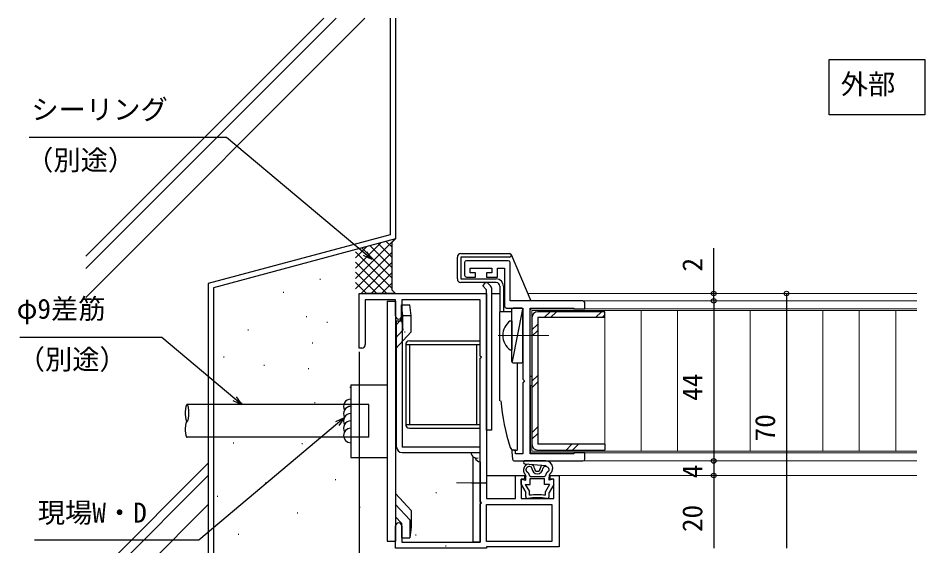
# Model space of a CAD drawing. Units: millimetres, scale not verified. Extents: x -438 to 438, y -339 to 336.
# Drawn here: x -97.8 to 151.5, y -130.3 to 14.7 of the extents above; entities that cross this region are included whole.
import ezdxf
from ezdxf.enums import TextEntityAlignment as Align

# ---------------------------------------------------------------- set-up
doc = ezdxf.new("R2010")
doc.units = ezdxf.units.MM
doc.header["$LTSCALE"] = 2
for name, color, linetype in [('0-1_USER1', 3, 'Continuous'), ('0-2_YKK_11', 7, 'Continuous'), ('0-4_YKK_13', 4, 'Continuous'), ('0-6_YKK_D', 6, 'Continuous'), ('0-8_YSS_K', 3, 'Continuous'), ('0-9_YSS_KE', 3, 'Continuous')]:
    doc.layers.add(name, color=color, linetype=linetype)
doc.layers.add('0-3_YKK_12', color=2, linetype='Continuous', lineweight=18)
doc.styles.add('ＭＳ ゴシック', font='')
doc.styles.get('ＭＳ ゴシック').set_extended_font_data('MS Gothic')

msp = doc.modelspace()

# ---------------------------------------------------------------- linework, layer by layer
at = {"layer": '0-1_USER1'}
msp.add_lwpolyline([(125.224, 3.307), (151.503, 3.307), (151.503, -11.886), (125.224, -11.886)], close=True, dxfattribs=at)
at = {"layer": '0-2_YKK_11'}
for p, q in [((36.989, -52.007), (25.489, -52.007)), ((24.989, -52.507), (24.989, -56.007)), ((38.501, -104.007), (39.389, -104.007)), ((38.65, -107.007), (57.489, -107.007)), ((29.289, -107.207), (29.289, -129.307))]:
    msp.add_line(p, q, dxfattribs=at)
for points in [[(25.489, -56.507), (27.989, -56.507), (27.989, -55.307), (26.489, -55.307), (26.489, -54.007), (32.489, -54.007), (32.489, -55.307), (30.989, -55.307), (30.989, -56.507), (33.989, -56.507), (33.989, -54.007), (35.989, -54.007), (35.989, -64.507)], [(57.489, -63.007), (37.489, -63.007), (37.489, -52.507)], [(-3.311, -76.007), (-4.011, -76.007), (-4.011, -61.007), (30.989, -61.007), (30.989, -117.307), (38.989, -117.307), (38.989, -111.007), (41.489, -111.007), (41.489, -112.007), (40.489, -112.007), (40.489, -117.307), (49.489, -117.307), (49.489, -112.007), (48.489, -112.007), (48.489, -111.007), (50.989, -111.007), (50.989, -130.607), (30.989, -130.607), (30.989, -131.007), (5.989, -131.007), (5.989, -124.857)], [(5.989, -67.157), (5.989, -62.707), (-2.311, -62.707), (-2.311, -75.007)], [(7.689, -124.857), (7.689, -129.307), (29.289, -129.307), (29.289, -118.807), (29.589, -118.507), (29.289, -118.207), (29.289, -78.807), (29.589, -78.507), (29.289, -78.207), (29.289, -62.707), (7.689, -62.707), (7.689, -67.157)], [(57.989, -106.507), (57.989, -104.807), (54.989, -104.807), (54.989, -105.007), (42.989, -105.007), (42.989, -65.007), (54.989, -65.007), (54.989, -65.207), (57.989, -65.207), (57.989, -63.507)], [(36.489, -65.007), (40.989, -65.007), (40.989, -84.507), (41.489, -85.007), (40.989, -85.507), (40.989, -105.007), (38.989, -105.007), (38.989, -104.007), (37.989, -104.007), (37.989, -104.507), (38.152, -106.547)]]:
    msp.add_lwpolyline(points, dxfattribs=at)
msp.add_lwpolyline([(48.989, -129.107), (30.989, -129.107), (30.989, -119.007), (48.989, -119.007)], close=True, dxfattribs=at)
for centre, radius, start, end in [((25.489, -52.507), 0.5, 90, 180), ((36.989, -52.507), 0.5, 0, 90), ((25.489, -56.007), 0.5, 180, 270), ((36.489, -64.507), 0.5, 180, 270), ((57.489, -63.507), 0.5, 0, 90), ((6.839, -67.157), 0.85, 180, 360), ((-3.311, -75.007), 1, 270, 0), ((38.65, -106.507), 0.5, 184.574, 270), ((57.489, -106.507), 0.5, 270, 360), ((6.839, -124.857), 0.85, 360, 180)]:
    msp.add_arc(centre, radius, start, end, dxfattribs=at)
at = {"layer": '0-3_YKK_12'}
for p, q in [((42.342, -61.007), (149.273, -61.007)), ((57.489, -63.007), (149.273, -63.007)), ((42.989, -65.707), (42.989, -83.707)), ((149.273, -65.207), (43.489, -65.207)), ((43.489, -65.707), (43.489, -104.307)), ((149.273, -65.707), (43.489, -65.707)), ((73.482, -104.307), (73.482, -65.707)), ((83.482, -104.307), (83.482, -65.707)), ((93.482, -104.307), (93.482, -65.707)), ((103.482, -104.307), (103.482, -65.707)), ((113.482, -104.307), (113.482, -65.707)), ((123.482, -104.307), (123.482, -65.707)), ((133.482, -104.307), (133.482, -65.707)), ((143.482, -104.307), (143.482, -65.707)), ((63.489, -67.607), (63.489, -102.407)), ((34.247, -72.507), (48.12, -72.507)), ((42.989, -86.307), (43.489, -86.307)), ((149.273, -104.307), (43.489, -104.307)), ((149.273, -104.807), (42.989, -104.807)), ((57.489, -107.007), (149.273, -107.007)), ((50.989, -111.007), (149.273, -111.007)), ((26.889, -113.007), (22.793, -113.007))]:
    msp.add_line(p, q, dxfattribs=at)
for centre, start, end in [((43.489, -65.707), 90, 180), ((43.489, -104.307), 180, 270)]:
    msp.add_arc(centre, 0.5, start, end, dxfattribs=at)
at = {"layer": '0-4_YKK_13'}
for p, q in [((22.989, -57.007), (22.989, -51.007)), ((23.989, -50.007), (37.357, -50.007)), ((23.989, -51.007), (23.989, -57.007)), ((37.357, -51.007), (23.989, -51.007)), ((37.818, -50.312), (43.189, -63.007)), ((23.989, -57.007), (33.689, -57.007)), ((33.689, -58.007), (23.989, -58.007)), ((29.989, -58.933), (30.643, -58.179)), ((32.087, -58.923), (31.385, -58.169)), ((34.689, -59.007), (34.689, -66.007)), ((35.689, -59.007), (35.689, -66.007)), ((32.489, -98.507), (32.489, -59.945)), ((32.489, -61.007), (34.689, -61.007)), ((3.689, -63.082), (3.689, -129.082)), ((3.689, -63.082), (5.989, -63.082)), ((5.989, -63.082), (5.989, -129.082)), ((7.989, -67.082), (7.589, -64.082)), ((10.289, -71.555), (10.289, -67.082)), ((37.989, -66.007), (34.689, -66.007)), ((34.689, -90.485), (34.689, -66.007)), ((37.989, -79.707), (37.989, -65.307)), ((40.931, -65.296), (38.046, -79.719)), ((40.689, -65.007), (38.289, -65.007)), ((40.989, -79.707), (40.989, -65.307)), ((48.463, -66.007), (46.863, -67.607)), ((50.23, -66.007), (48.63, -67.607)), ((62.605, -66.007), (61.005, -67.607)), ((63.489, -66.891), (62.773, -67.607)), ((6.289, -103.207), (6.289, -68.507)), ((6.289, -68.507), (7.789, -68.507)), ((7.589, -68.082), (7.989, -71.082)), ((7.789, -68.507), (7.789, -103.207)), ((37.489, -68.507), (37.989, -68.507)), ((37.989, -68.507), (37.989, -76.507)), ((43.489, -67.607), (43.489, -102.407)), ((45.089, -69.381), (43.489, -70.981)), ((63.489, -67.607), (45.089, -67.607)), ((45.089, -67.607), (45.089, -102.407)), ((5.989, -76.185), (10.289, -71.555)), ((45.089, -71.149), (43.489, -72.749)), ((9.789, -74.007), (29.289, -74.007)), ((8.789, -75.007), (29.289, -75.007)), ((8.789, -75.007), (8.789, -97.007)), ((9.789, -75.007), (9.789, -97.007)), ((28.289, -75.007), (28.289, -97.007)), ((37.489, -76.507), (37.989, -76.507)), ((38.289, -80.007), (40.689, -80.007)), ((39.389, -80.007), (39.389, -104.007)), ((42.989, -83.707), (43.489, -83.707)), ((45.089, -83.523), (43.489, -85.123)), ((-6.311, -86.082), (3.689, -86.082)), ((42.989, -86.307), (42.989, -104.807)), ((45.089, -85.291), (43.489, -86.891)), ((-1.311, -91.507), (-51.311, -91.507)), ((-1.311, -100.507), (-1.311, -91.507)), ((8.789, -97.007), (29.289, -97.007)), ((9.789, -98.007), (29.289, -98.007)), ((32.489, -98.507), (30.989, -98.507)), ((45.089, -97.665), (43.489, -99.265)), ((45.089, -99.433), (43.489, -101.033)), ((-1.311, -100.507), (-51.311, -100.507)), ((29.289, -103.207), (7.789, -103.207)), ((63.489, -102.407), (45.089, -102.407)), ((45.089, -104.007), (63.489, -104.007)), ((54.489, -102.407), (52.889, -104.007)), ((56.257, -102.407), (54.657, -104.007)), ((63.489, -102.407), (63.489, -104.007)), ((7.789, -104.707), (29.289, -104.707)), ((47.289, -107.007), (41.532, -107.007)), ((41.503, -107.806), (47.419, -108.232)), ((30.989, -111.007), (38.989, -111.007)), ((40.489, -112.007), (41.789, -112.307)), ((40.489, -113.507), (40.489, -112.007)), ((41.781, -111.355), (41.789, -111.355)), ((41.789, -112.307), (41.789, -111.355)), ((42.989, -111.307), (46.989, -111.307)), ((42.989, -113.507), (42.989, -111.807)), ((42.989, -111.807), (46.989, -111.807)), ((46.989, -113.507), (46.989, -111.807)), ((48.189, -112.307), (48.189, -111.484)), ((26.889, -113.007), (30.793, -113.007)), ((30.793, -113.007), (30.876, -112.959)), ((40.489, -113.507), (41.789, -115.707)), ((41.65, -113.507), (42.789, -115.434)), ((41.65, -113.507), (42.989, -113.507)), ((48.327, -113.507), (46.989, -113.507)), ((48.327, -113.507), (47.189, -115.434)), ((49.489, -113.507), (48.189, -115.707)), ((5.989, -115.979), (10.289, -120.61)), ((41.789, -116.807), (41.789, -115.707)), ((42.789, -116.437), (42.789, -115.434)), ((47.189, -116.437), (47.189, -115.434)), ((48.189, -116.807), (48.189, -115.707)), ((10.289, -120.61), (10.289, -125.082)), ((10.289, -125.082), (9.889, -128.082)), ((3.689, -129.082), (5.989, -129.082))]:
    msp.add_line(p, q, dxfattribs=at)
for points in [[(30.989, -98.507), (30.989, -60.007), (29.989, -58.933)], [(5.989, -73.236), (7.989, -71.082), (7.989, -67.082), (10.289, -67.082), (9.889, -64.082)], [(5.989, -69.805), (7.589, -68.082), (7.589, -64.082), (9.889, -64.082)], [(63.489, -67.607), (63.489, -66.007), (45.089, -66.007)], [(-6.311, -86.082), (-6.311, -106.082), (3.689, -106.082)], [(-51.311, -91.507), (-51.355, -91.516), (-51.398, -91.543), (-51.441, -91.587), (-51.482, -91.647), (-51.523, -91.725), (-51.561, -91.819), (-51.598, -91.928), (-51.633, -92.051), (-51.665, -92.188), (-51.694, -92.338), (-51.721, -92.499), (-51.744, -92.67), (-51.764, -92.85), (-51.781, -93.037), (-51.794, -93.231), (-51.804, -93.429), (-51.81, -93.63), (-51.811, -93.832), (-51.81, -94.035), (-51.804, -94.236), (-51.794, -94.434), (-51.781, -94.628), (-51.764, -94.815), (-51.744, -94.995), (-51.721, -95.166), (-51.694, -95.327), (-51.665, -95.477), (-51.633, -95.614), (-51.598, -95.737), (-51.561, -95.846), (-51.523, -95.94), (-51.482, -96.017), (-51.441, -96.078), (-51.398, -96.122), (-51.355, -96.149), (-51.311, -96.158), (-51.268, -96.149), (-51.225, -96.122), (-51.182, -96.078)], [(-51.182, -96.078), (-51.14, -96.017), (-51.1, -95.94), (-51.061, -95.846), (-51.025, -95.737), (-50.99, -95.614), (-50.958, -95.477), (-50.928, -95.327), (-50.902, -95.166), (-50.878, -94.995), (-50.858, -94.815), (-50.842, -94.628), (-50.829, -94.434), (-50.819, -94.236), (-50.813, -94.035), (-50.811, -93.832), (-50.813, -93.63), (-50.819, -93.429), (-50.829, -93.231), (-50.842, -93.037), (-50.858, -92.85), (-50.878, -92.67), (-50.902, -92.499), (-50.928, -92.338), (-50.958, -92.188), (-50.99, -92.051), (-51.025, -91.928), (-51.061, -91.819), (-51.1, -91.725), (-51.14, -91.647), (-51.182, -91.587), (-51.225, -91.543), (-51.268, -91.516), (-51.311, -91.507)], [(-51.311, -96.158), (-51.355, -96.166), (-51.398, -96.191), (-51.441, -96.232), (-51.482, -96.289), (-51.523, -96.361), (-51.561, -96.449), (-51.598, -96.551), (-51.633, -96.666), (-51.665, -96.795), (-51.694, -96.934), (-51.721, -97.085), (-51.744, -97.245), (-51.764, -97.413), (-51.781, -97.589), (-51.794, -97.769), (-51.804, -97.955), (-51.81, -98.143), (-51.811, -98.332), (-51.81, -98.522), (-51.804, -98.71), (-51.794, -98.895), (-51.781, -99.076), (-51.764, -99.252), (-51.744, -99.42), (-51.721, -99.58), (-51.694, -99.73), (-51.665, -99.87), (-51.633, -99.998), (-51.598, -100.114), (-51.561, -100.216), (-51.523, -100.303), (-51.482, -100.376), (-51.441, -100.433), (-51.398, -100.474), (-51.355, -100.499), (-51.311, -100.507)], [(29.289, -129.307), (27.289, -129.307), (27.289, -105.825)], [(41.432, -108.545), (41.412, -108.594), (41.379, -108.677), (41.346, -108.76), (41.315, -108.844), (41.286, -108.929), (41.259, -109.015), (41.244, -109.066), (41.223, -109.148), (41.195, -109.292), (41.176, -109.438), (41.169, -109.584), (41.176, -109.729), (41.196, -109.872), (41.215, -109.954), (41.225, -109.99), (41.246, -110.051), (41.269, -110.111), (41.294, -110.171), (41.322, -110.23), (41.352, -110.287), (41.37, -110.321), (41.395, -110.364), (41.439, -110.439), (41.484, -110.513), (41.528, -110.588), (41.571, -110.663), (41.61, -110.739), (41.63, -110.784), (41.651, -110.835), (41.683, -110.924), (41.709, -111.016), (41.732, -111.109), (41.752, -111.204), (41.77, -111.299), (41.781, -111.355)], [(42.069, -108.837), (42.053, -108.857), (42.028, -108.893), (42.003, -108.929), (41.979, -108.965), (41.957, -109.003), (41.937, -109.041), (41.927, -109.064), (41.919, -109.083), (41.907, -109.117), (41.896, -109.151), (41.887, -109.186), (41.879, -109.222), (41.871, -109.257), (41.867, -109.278), (41.863, -109.297), (41.857, -109.331), (41.851, -109.364), (41.847, -109.398), (41.843, -109.431), (41.841, -109.465), (41.841, -109.484), (41.842, -109.503), (41.844, -109.534), (41.847, -109.566), (41.853, -109.598), (41.86, -109.629), (41.869, -109.66), (41.875, -109.677), (41.883, -109.697), (41.898, -109.73), (41.915, -109.762), (41.934, -109.793), (41.955, -109.823), (41.977, -109.851), (41.991, -109.866), (42.009, -109.884), (42.041, -109.913), (42.075, -109.941), (42.11, -109.967)], [(47.909, -108.837), (47.924, -108.857), (47.949, -108.893), (47.974, -108.929), (47.998, -108.965), (48.02, -109.003), (48.04, -109.041), (48.05, -109.064), (48.058, -109.083), (48.07, -109.117), (48.081, -109.151), (48.09, -109.186), (48.098, -109.222), (48.106, -109.257), (48.11, -109.278), (48.114, -109.297), (48.12, -109.331), (48.126, -109.364), (48.131, -109.398), (48.134, -109.431), (48.136, -109.465), (48.136, -109.484), (48.136, -109.503), (48.134, -109.534), (48.13, -109.566), (48.124, -109.598), (48.117, -109.629), (48.108, -109.66), (48.102, -109.677), (48.094, -109.697), (48.079, -109.73), (48.062, -109.762), (48.043, -109.793), (48.023, -109.823), (48, -109.851), (47.986, -109.866), (47.968, -109.884), (47.936, -109.913), (47.902, -109.941), (47.867, -109.967)], [(49.189, -108.907), (49.174, -108.971), (49.149, -109.08), (49.123, -109.189), (49.096, -109.299), (49.069, -109.408), (49.04, -109.518), (49.023, -109.582), (49.009, -109.631), (48.984, -109.716), (48.957, -109.8), (48.927, -109.882), (48.893, -109.963), (48.855, -110.04), (48.83, -110.084), (48.802, -110.128), (48.751, -110.201), (48.695, -110.271), (48.636, -110.34), (48.576, -110.409), (48.517, -110.478), (48.482, -110.518), (48.464, -110.541), (48.432, -110.582), (48.401, -110.623), (48.373, -110.665), (48.346, -110.708), (48.322, -110.753), (48.309, -110.779), (48.293, -110.814), (48.271, -110.876), (48.253, -110.939), (48.238, -111.004), (48.226, -111.07), (48.217, -111.136), (48.212, -111.175), (48.209, -111.204), (48.204, -111.254), (48.2, -111.304), (48.197, -111.355)], [(42.11, -109.967), (42.146, -109.993), (42.181, -110.018), (42.202, -110.033), (42.218, -110.046), (42.245, -110.067), (42.273, -110.09), (42.299, -110.113), (42.325, -110.136), (42.35, -110.161), (42.365, -110.175), (42.382, -110.193), (42.412, -110.226), (42.44, -110.259), (42.467, -110.294), (42.492, -110.33), (42.515, -110.367), (42.528, -110.389), (42.537, -110.407), (42.552, -110.439), (42.567, -110.471), (42.58, -110.503), (42.593, -110.535), (42.606, -110.568), (42.614, -110.587), (42.628, -110.623), (42.654, -110.684), (42.681, -110.746), (42.708, -110.806), (42.737, -110.866), (42.767, -110.926), (42.785, -110.96), (42.803, -110.993), (42.835, -111.05), (42.868, -111.107), (42.901, -111.163), (42.935, -111.219), (42.969, -111.275), (42.989, -111.307)], [(47.867, -109.967), (47.832, -109.993), (47.796, -110.018), (47.776, -110.033), (47.759, -110.046), (47.732, -110.067), (47.705, -110.09), (47.678, -110.113), (47.652, -110.136), (47.627, -110.161), (47.613, -110.175), (47.595, -110.193), (47.565, -110.226), (47.537, -110.259), (47.51, -110.294), (47.485, -110.33), (47.462, -110.367), (47.45, -110.389), (47.44, -110.407), (47.425, -110.439), (47.411, -110.471), (47.397, -110.503), (47.384, -110.535), (47.371, -110.568), (47.364, -110.587), (47.349, -110.623), (47.323, -110.684), (47.297, -110.746), (47.269, -110.806), (47.24, -110.866), (47.21, -110.926), (47.192, -110.96), (47.174, -110.993), (47.142, -111.05), (47.11, -111.107), (47.076, -111.163), (47.043, -111.219), (47.008, -111.275), (46.989, -111.307)], [(48.197, -111.355), (48.193, -111.405), (48.19, -111.455), (48.189, -111.484)], [(49.489, -113.507), (49.489, -112.007), (48.189, -112.307)], [(5.989, -118.979), (9.889, -123.179), (9.889, -128.082)], [(5.989, -122.359), (7.589, -124.082), (7.589, -128.082), (9.889, -128.082)]]:
    msp.add_lwpolyline(points, dxfattribs=at)
for centre, radius, start, end in [((23.989, -51.007), 1, 90, 180), ((23.989, -51.007), 1, 90, 180), ((37.357, -50.507), 0.5, 270, 90), ((23.989, -57.007), 1, 180, 270), ((33.689, -59.007), 2, 0, 90), ((31.021, -58.507), 0.5, 49, 139), ((30.989, -59.945), 1.5, 0, 42.93871), ((33.689, -59.007), 1, 0, 90), ((38.289, -65.307), 0.3, 90, 180), ((40.689, -65.307), 0.3, 0, 90), ((45.089, -67.607), 1.6, 90, 180), ((40.489, -72.507), 5, 126.86989, 233.1301), ((9.789, -75.007), 1, 90, 180), ((38.289, -79.707), 0.3, 180, 270), ((40.689, -79.707), 0.3, 270, 0), ((-6.311, -92.007), 2, 90, 210), ((-6.311, -94.007), 2, 90, 210), ((94.689, -85.007), 60, 185.23827, 197.763), ((-6.311, -96.007), 2, 90, 210), ((-6.311, -98.007), 2, 90, 210), ((9.789, -97.007), 1, 180, 270), ((-6.311, -100.007), 2, 90, 270), ((7.789, -103.207), 1.5, 180, 270), ((38.501, -103.007), 1, 197.763, 270), ((45.089, -102.407), 1.6, 180, 270), ((28.289, -104.707), 1.5, 180, 284.88341), ((29.289, -105.707), 1.5, 196.8745, 270), ((41.532, -107.407), 0.4, 90, 265.8807), ((47.289, -108.907), 1.9, 0, 90), ((44.989, -109.044), 1.5, 180, 0), ((44.989, -109.044), 1.5, 180, 0), ((44.989, -109.044), 0.8, 180, 0), ((44.989, -109.044), 0.8, 180, 0), ((46.989, -109.044), 1.2, 131.38758, 180), ((42.289, -116.807), 0.5, 180, 274.26571), ((44.989, -135.057), 17.949, 81.46859, 98.53141), ((44.989, -135.057), 18.749, 83.26152, 96.73848), ((47.689, -116.807), 0.5, 265.73429, 0)]:
    msp.add_arc(centre, radius, start, end, dxfattribs=at)
for centre, major_axis, ratio, start_param, end_param in [((42.745, -109.044), (-1.444, 0), 0.831184, 4.9312558, 5.8543583), ((42.745, -109.044), (-0.744, 0), 0.672293, 3.1415927, 5.8543583), ((42.745, -109.044), (-1.444, 0), 0.831184, 3.1415927, 4.3206603), ((47.232, -109.044), (0.744, 0), 0.672293, 0.428827, 3.1415927)]:
    msp.add_ellipse(centre, major_axis=major_axis, ratio=ratio, start_param=start_param, end_param=end_param, dxfattribs=at)
at = {"layer": '0-6_YKK_D'}
for p, q in [((93.472, -61.007), (93.472, -48.561)), ((93.472, -63.007), (93.472, -61.007)), ((113.472, -61.007), (113.472, -131.007)), ((93.472, -63.007), (93.472, -65.557)), ((93.472, -63.007), (93.472, -107.007)), ((-4.011, -77.007), (-4.011, -242.011))]:
    msp.add_line(p, q, dxfattribs=at)
for points in [[(-0.445, -51.7), (-2.398, -50.061), (-40.454, -18.128), (-94.761, -18.128)], [(-1.959, -49.538), (-0.445, -51.7), (-2.837, -50.585)], [(-36.262, -91.582), (-38.214, -89.941), (-58.234, -73.098), (-97.293, -73.098)], [(-37.774, -89.418), (-36.262, -91.582), (-38.653, -90.464)], [(-8.043, -95.082), (-9.996, -96.723), (-48.078, -128.728), (-93.256, -128.728)], [(-10.435, -96.2), (-8.043, -95.082), (-9.556, -97.246)], [(93.472, -107.007), (93.472, -111.007), (93.472, -131.007)]]:
    msp.add_lwpolyline(points, dxfattribs=at)
for centre in [(93.472, -61.007), (113.472, -61.007), (93.472, -63.007), (93.472, -63.007), (93.472, -107.007), (93.472, -107.007), (93.472, -111.007), (93.472, -111.007)]:
    msp.add_circle(centre, 0.637, dxfattribs=at)
at = {"layer": '0-8_YSS_K'}
for p, q in [((-79.124, -50.753), (-13.719, 14.651)), ((-79.124, -54.147), (-10.325, 14.651)), ((-79.124, -62.067), (-2.406, 14.651)), ((5.989, 14.651), (5.989, -46.007)), ((5.989, -46.007), (-44.011, -59.405)), ((5.795, -46.059), (-5.011, -56.865)), ((1.931, -47.094), (-5.011, -54.036)), ((4.989, -51.036), (1.234, -47.281)), ((4.989, -48.208), (3.464, -46.684)), ((5.989, -46.007), (4.989, -47.007)), ((4.989, -47.007), (4.989, -60.007)), ((-1.933, -48.13), (-5.011, -51.208)), ((4.989, -59.522), (-5.011, -49.522)), ((4.989, -49.693), (-5.011, -59.693)), ((4.989, -56.693), (-3.228, -48.477)), ((4.989, -53.865), (-0.997, -47.879)), ((3.646, -61.007), (-5.011, -52.35)), ((4.989, -52.522), (-3.496, -61.007)), ((-14.85, -57.068), (-14.65, -57.068)), ((0.817, -61.007), (-5.011, -55.179)), ((4.989, -55.35), (-0.668, -61.007)), ((-44.011, -59.405), (-44.011, -280.61)), ((-2.011, -61.007), (-5.011, -58.007)), ((4.989, -58.179), (2.161, -61.007)), ((-24.907, -60.597), (-24.707, -60.597)), ((5.989, -61.007), (-1.979, -61.007)), ((5.989, -61.007), (4.989, -60.007)), ((-18.555, -67.302), (-18.355, -67.302)), ((-12.909, -68.89), (-12.709, -68.89)), ((-34.611, -71.007), (-34.411, -71.007)), ((8.44, -71.536), (8.64, -71.536)), ((-16.967, -74.536), (-16.767, -74.536)), ((-41.316, -78.417), (-41.116, -78.417)), ((-30.2, -80.711), (-30, -80.711)), ((-18.026, -81.593), (-17.826, -81.593)), ((5.969, -84.24), (6.169, -84.24)), ((-6.558, -86.71), (-6.358, -86.71)), ((-36.376, -91.121), (-36.176, -91.121)), ((-16.262, -90.944), (-16.062, -90.944)), ((-38.669, -102.06), (-38.469, -102.06)), ((-19.79, -102.236), (-19.59, -102.236)), ((-79.124, -141.263), (-45.511, -107.65)), ((-79.124, -144.657), (-45.511, -111.044)), ((-10.616, -112.117), (-10.416, -112.117)), ((-29.847, -112.999), (-29.647, -112.999)), ((-43.08, -116.704), (-42.88, -116.704)), ((17.085, -115.645), (17.285, -115.645)), ((-79.124, -152.576), (-45.511, -118.964)), ((8.087, -118.292), (8.287, -118.292)), ((-21.026, -121.291), (-20.826, -121.291)), ((-3.911, -119.704), (-3.711, -119.704)), ((-37.258, -127.114), (-37.058, -127.114)), ((11.439, -127.29), (11.639, -127.29)), ((19.731, -130.29), (19.931, -130.29))]:
    msp.add_line(p, q, dxfattribs=at)
at = {"layer": '0-9_YSS_KE'}
for p, q in [((4.489, 14.651), (4.489, -44.856)), ((4.489, 14.651), (4.489, -44.856)), ((4.489, -44.856), (-45.511, -58.254))]:
    msp.add_line(p, q, dxfattribs=at)
msp.add_lwpolyline([(4.489, -44.856), (-45.511, -58.254), (-45.511, -279.11)], dxfattribs=at)

# ---------------------------------------------------------------- texts
at = {"layer": '0-1_USER1', "style": 'ＭＳ ゴシック'}
msp.add_text('外部', height=5.499, dxfattribs=at).set_placement((128.365, -7.866), align=Align.BOTTOM_LEFT)
at = {"layer": '0-6_YKK_D', "style": 'ＭＳ ゴシック'}
for s, p in [('シーリング', (-94.126, -14.837)), ('（別途）', (-95.574, -28.744)), ('φ9差筋', (-98.14, -69.593)), ('（別途）', (-97.884, -83.499)), ('現場W・D', (-92.357, -125.595))]:
    msp.add_text(s, height=5.499, dxfattribs=at).set_placement(p, align=Align.BOTTOM_LEFT)
for s, p in [('2', (91.972, -54.961)), ('44', (91.972, -90.483)), ('70', (111.972, -101.632)), ('4', (91.972, -111.756)), ('20', (91.972, -126.547))]:
    msp.add_text(s, height=5.499, rotation=90, dxfattribs=at).set_placement(p, align=Align.BOTTOM_LEFT)

doc.saveas('drawing.dxf')
